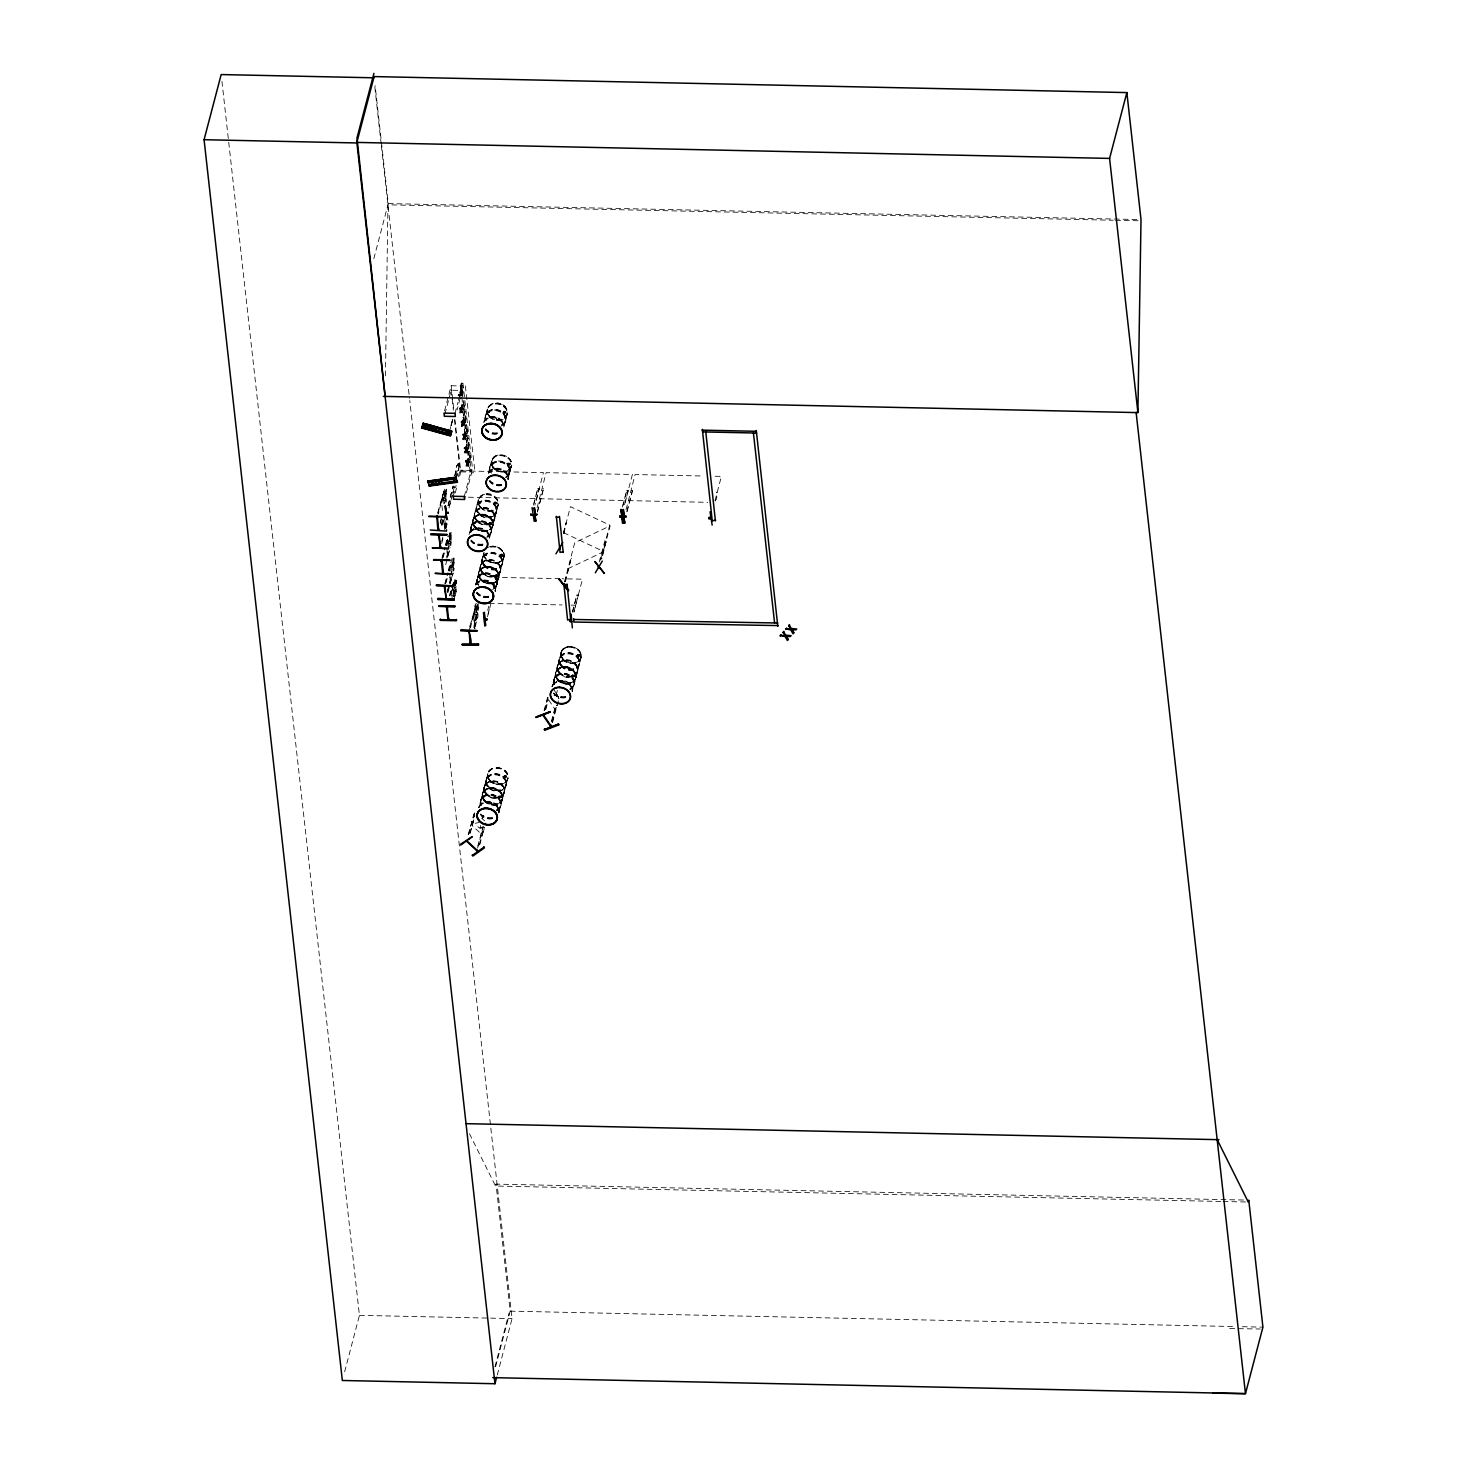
<?xml version="1.0" encoding="UTF-8"?>
<svg xmlns="http://www.w3.org/2000/svg" width="1467" height="1467" viewBox="0 0 1467 1467"><rect width="100%" height="100%" fill="white"/><g stroke="black" fill="none" stroke-linecap="round" stroke-linejoin="round"><path stroke-width="0.75" stroke-dasharray="5 3.75" d="M445.436 523.224L445.656 524.361M445.84 499.917L446.28 489.171L445.253 492.637M450.662 543.267L451.323 536.629M453.505 568.793L453.945 558.047L453.101 561.513M385.454 375.9L387.948 204.812L1113.233 220.233M454.862 583.041L454.715 581.721L454.055 588.084M481.983 514.459L481.983 514.514A10.232 8.087 14.7 0 0 474.648 526.745A10.232 8.087 14.7 0 0 492.087 527.111A10.232 8.087 14.7 0 0 482.001 514.55L476.922 515.522M491.573 787.944L491.573 787.981A10.232 8.087 14.7 0 0 484.238 800.193A10.232 8.087 14.7 0 0 501.696 800.579A10.232 8.087 14.7 0 0 491.592 788.036M559.789 667.98L564.795 666.972A10.232 8.087 14.7 0 1 574.954 679.551A10.232 8.087 14.7 0 1 557.497 679.184A10.232 8.087 14.7 0 1 564.85 667.027L564.85 666.733M459.354 395.32L459.611 395.045M460.455 408.78L462.16 404.892L461.115 412.099L460.455 408.78L461.096 412.465L461.867 408.596L462.233 412.135L461.243 412.52M462.27 412.007C459.116 410.467 463.114 405.754 460.986 411.897M461.867 408.706L460.583 408.981M462.985 421.726C465.479 425.815 460.785 427.667 461.995 421.781C464.305 420.314 464.874 426.622 462.435 425.632M463.609 425.045L462.582 425.393L462.087 421.689M462.288 425.43L464.012 421.066L461.316 420.992L461.518 426.439L464.214 426.512L464.452 425.045L461.757 424.99L461.518 426.439M462.6 425.027L463.114 418.095L462.6 425.027C465.131 408.266 460.125 423.028 463.444 425.283M463.334 421.818L462.453 422.148M463.829 438.761C462.875 436.102 465.883 418.535 464.159 438.413M464.452 434.947L464.416 438.816L463.7 434.819M464.544 435.149L463.535 435.424M465.186 438.468L464.581 431.316C463.169 450.571 463.535 425.118 464.746 438.743M465.644 448.095L466.048 452.203L465.332 448.168M465.241 451.873L466.249 451.378M466.524 452.019L466.231 448.48M466.744 464.984C466.066 460.125 468.596 450.882 467.093 465.186M467.863 464.947L466.891 461.353M468.156 464.911L467.019 464.691L466.983 461.17M446.225 499.532L445.931 502.191L445.088 489.593M453.596 571.048L453.908 568.407L453.78 571.066M456.219 589.147L455.925 591.806L455.1 579.043M470.925 529.77L470.925 527.148M472.557 522.747L472.741 520.29M474.648 523.994L473.658 522.765L474.648 523.811M473.878 523.169L474.923 523.041M473.914 523.279L471.806 524.948M474.409 516.457L474.428 513.853M476.298 509.269L477.142 504.538L479.416 502.081M476.738 581.922L477.912 576.788M480.021 502.081L480.589 502.998L479.636 502.062M485.32 418.443L485.412 416.316L483.835 422.404A10.232 8.087 14.7 0 1 494.214 416.61A10.232 8.087 14.7 0 1 503.896 424.972M478.554 572.442L480.222 579.208M479.379 575.156L477.82 576.953M480.222 568.609L480.332 566.482L477.123 578.768M489.373 412.337L487.888 412.135L489.006 411.732M480.461 576.146L480.644 574.991L479.672 575.779M479.324 575.614C482.405 574.514 479.544 574.22 477.619 577.118M489.061 412.227L487.851 411.769M482.02 560.999L482.13 558.817M482.111 561.421C483.156 553.884 479.122 570.626 481.396 563.493M484.77 554.654L486.017 555.425M485.174 554.379L486.09 554.453M489.575 470.118L489.593 467.496M485.687 554.214L486.329 555.333M491.207 463.114L493.572 457.172M492.747 462.894C495.241 463.462 490.088 463.59 493.169 462.894M490.051 522.527L489.593 523.682M493.572 463.279L493.866 463.664M490.125 524.397C492.417 524.966 490.491 521.225 491.207 523.444M491.372 531.806L491.39 529.202M491.775 523.554L491.207 524.746M493.132 523.187L493.022 525.351L492.655 520.675M494.104 503.089L494.911 502.154M494.764 503.328L495.424 502.044M480.424 802.797L480.534 800.634M480.516 803.238L480.626 801.11L479.049 807.198A10.232 8.087 14.7 0 1 490.748 801.642A10.232 8.087 14.7 0 1 498.982 811.893L499.073 809.876L499.092 812.48M494.874 515.889L493.719 521.023A10.232 8.087 14.7 0 1 476.225 520.712A10.232 8.087 14.7 0 1 483.578 508.554A10.232 8.087 14.7 0 1 493.664 521.078M482.331 793.775C480.644 802.962 494.251 808.464 500.449 802.321M496.763 508.701L495.608 513.835A10.251 8.087 14.7 0 1 478.095 513.523A10.251 8.087 14.7 0 1 485.449 501.347A10.251 8.087 14.7 0 1 495.571 513.908M497.075 502.741L497.093 503.804M483.046 796.746L484.77 796.673L483.633 797.223M484.458 796.764L483.853 796.031L483.853 797.094M483.542 796.288L484.77 796.599M484.018 789.943L484.018 787.321M495.204 575.981L495.443 574.881M495.149 575.779L495.699 576.476M503.676 411.732L505.62 412.63L504.593 411.53M495.314 588.542L495.278 591.146L495.406 588.982M485.889 782.755L486.732 778.023M494.709 588.01L497.166 584.068L497.203 581.354M497.295 575.486L495.938 576.549M505.638 412.539L505.4 411.438M497.185 583.976L496.635 579.373M505.767 420.497L505.785 417.875M486.787 777.95L488.878 775.585L489.611 776.795M498.872 577.521C500.742 567.399 484.348 562.118 479.287 570.7M500.412 555.149L500.485 555.388M489.483 775.566L489.245 776.611L489.685 775.658M500.687 568.059L500.595 570.186L502.191 564.062M502.576 560.871L502.466 562.998L504.025 556.855M501.824 556.066L502.668 554.984M502.576 563.475L502.668 561.293M508.279 463.077L509.122 464.544M508.15 476.738L508.15 479.361A10.397 8.215 14.7 0 0 501.017 469.202A10.397 8.215 14.7 0 0 488.639 472.466M510.039 469.55L507.545 476.207M510.351 463.59L509.104 465.057M510.516 464.012C508.957 467.991 505.345 461.188 509.948 463.095M498.322 797.076L499.128 796.123L498.34 796.746M500.76 797.645L500.449 796.013L500.797 796.929M501.072 796.801L500.229 797.883M500.98 805.291L504.098 792.528M502.668 798.837L502.778 796.673M503.97 775.878L504.263 777.492L506.427 777.363M504.355 775.823L505.455 777.18M504.465 791.978L504.483 789.374M505.492 775.64L506.262 776.098M506.372 782.186L505.198 787.302A10.251 8.087 14.7 0 1 487.686 787.009A10.251 8.087 14.7 0 1 495.057 774.814A10.251 8.087 14.7 0 1 505.18 787.376M508.004 778.335L507.197 780.352C513.835 766.232 483.505 762.198 488.108 777.968M554.361 684.209L553.793 679.624L554.948 677.112M553.793 682.228L553.884 680.101L552.307 686.189M555.59 672.766L555.993 677.442L555.48 674.967M557.57 675.132L556.837 675.92M557.167 668.494L557.277 666.311M557.277 668.934L557.368 666.788L554.159 679.074M556.837 675.168L557.735 675.59L556.561 675.957M558.065 675.957L556.47 675.792M559.165 659.123L559.734 663.726M559.147 661.727C560.211 654.209 556.121 671.006 558.432 663.799M561.696 650.541C556.8 660.994 574.807 668.365 580.474 659.38M563.071 654.814L559.184 659.031M563.145 654.759L562.081 655.602M572.735 676.782L571.947 675.168M572.368 688.848L572.258 690.994L573.872 684.832M572.35 691.47L571.782 686.868M574.239 681.66C572.919 691.232 579.52 664.294 576.568 673.481A10.232 8.087 14.7 0 1 559.074 673.17A10.232 8.087 14.7 0 1 566.427 661.012A10.232 8.087 14.7 0 1 576.531 673.555M574.275 676.232L572.717 676.745M574.239 684.282L574.349 682.1M575.926 677.827L574.257 671.079M577.998 655.822L579.19 654.502M577.723 670.969L579.245 664.331L578.456 666.293M579.41 654.905C580.694 656.409 576.494 653.035 577.741 655.987M578.86 656.372L579.703 655.291M459.776 396.842L460.161 391.652L461.06 395.081M461.115 411.805L462.16 404.892M467.019 464.691L467.533 457.759L467.019 464.691L468.431 460.73L465.736 460.675L465.938 466.121L468.633 466.176L468.908 465.094L466.176 464.672L465.938 466.121M471.035 527.717L469.458 533.731M474.519 514.367L471.347 526.543M476.408 507.142L474.813 513.267L475.583 511.323M476.848 579.795L475.271 585.883A10.251 8.087 14.7 0 1 486.971 580.309A10.251 8.087 14.7 0 1 495.223 590.578L495.223 590.596M489.685 468.065L488.108 474.079A10.251 8.087 14.7 0 1 499.807 468.505A10.251 8.087 14.7 0 1 508.059 478.755M491.28 531.292L494.507 519.043M494.764 517.979L496.378 511.855M496.653 510.828L498.212 504.685M505.675 420.02L507.234 413.877M497.093 583.481L500.265 571.268M508.04 478.865L509.654 472.704L508.866 474.685M509.929 471.64L511.488 465.534M484.11 787.852L480.938 800.047L481.689 798.121M485.999 780.646L484.44 786.715M499 812.003L500.614 805.841L499.825 807.804M504.373 791.502L505.968 785.377M506.262 784.313L507.82 778.17M572.24 690.975L572.258 690.865A10.232 8.087 14.7 0 0 564.006 680.633A10.232 8.087 14.7 0 0 552.325 686.189M442.906 502.246L444.904 491.537L445.418 492.637M447.728 545.596L451.103 532.521L450.076 535.968M450.571 571.121L452.056 562.393M453.175 588.725L453.34 595.932L454.257 595.529M452.129 563.346L450.589 569.709L451.671 568.976M453.651 596.17L455.357 587.589M452.533 562.466L452.038 567.472C453.596 565.455 453.688 569.489 451.946 569.159M442.447 510.461L441.53 502.301L444.648 489.189M444.428 528.267L444.226 515.724M446.371 545.651L447.233 541.121L446.536 545.651M449.214 571.176L449.892 566.647M452.423 600.076L451.524 591.935L455.082 579.227M473.548 616.305C477.435 650.981 470.98 604.771 476.482 603.359M455.907 478.59L457.704 472.759A3.649 1.045 82.1 0 0 458.401 468.725L458.804 463.847M459.226 466.359L458.658 463.517M454.697 475.821L456.292 468.651A3.649 1.045 82.1 0 1 457.392 465.828L458.731 463.242M454.917 475.803L456.512 468.615A3.649 1.045 82.1 0 1 457.612 465.809L458.016 463.48M449.525 431.5L452.735 419.305M465.809 451.561L466.048 444.538C464.892 470.577 468.431 425.797 465.791 452.038M373.828 258.65L388.278 203.583L375.13 85.654M444.538 410.998L448.407 396.255M448.957 394.146L451.176 385.729L460.546 385.931L461.298 383.07L465.296 385.344L474.905 471.494L471.439 473.419L464.599 499.477M444.923 414.097L451.176 390.222L462.197 390.442L457.062 409.99M452.643 420.02L450.754 427.099L452.423 419.965M455.008 413.327L457.851 402.471M458.419 400.308L461.848 387.27L465.296 385.344M459.831 407.771L460.033 413.217L462.728 413.272L462.985 411.824L460.07 412.594L462.765 412.649L462.545 407.826L459.831 407.771L462.582 408.193M460.033 413.217L460.29 411.769M461.316 420.992L461.133 422.184L463.829 422.239L464.232 425.87L461.537 425.815M437.698 512.753L443.951 491.06L438.395 513.963M437.826 513.945L443.951 491.06M446.206 490.675L446.225 494.361L446.5 493.279M462.618 435.406L462.783 434.232L465.479 434.287L465.681 439.733L462.985 439.678L462.508 435.314L465.314 435.461L465.717 439.091L463.022 439.036M440.137 522.344L441.274 517.998M440.265 523.536L441.42 519.208M462.985 439.678L463.224 438.211L465.919 438.266L465.681 439.733M441.384 524.049L442.539 519.721M441.53 525.241L443.236 518.731M441.952 524.067L443.089 519.721M442.08 525.259L443.804 518.75M448.058 505.437L453.156 485.98M456.017 475.125L457.154 470.779L543.432 472.612L534.887 505.18M448.095 505.895L452.991 486.604L454.458 486.659L452.863 493.389M464.085 448.627L464.269 447.453L466.964 447.508L467.166 452.955L464.471 452.9L463.975 448.535L466.781 448.682L467.184 452.313L464.489 452.258L467.441 451.873L464.746 451.799L464.471 452.9M449.507 505.492L452.258 495.021M452.808 492.93L454.458 486.659M449.012 508.04L452.313 495.479M466.579 444.556L465.534 451.836L464.874 448.444M444.978 527.13L446.115 522.784M453.266 496.249L456.109 485.394M458.382 476.72L460.088 470.192L454.403 419.104M441.695 541.341L442.832 536.995M445.106 528.322L446.83 521.812M441.695 543.523L443.401 537.014M445.656 528.615L447.38 521.812M445.84 528.615L448.095 519.996M455.247 492.912L456.915 486.604M459.666 476.078L460.766 471.861L454.972 419.727M467.166 452.955L467.405 451.506M465.552 461.848L465.736 460.675M441.952 558.267L444.813 547.411M445.381 545.247L447.655 536.555M442.667 557.295L443.804 552.949M446.078 544.257L447.783 537.747M442.521 558.285L445.363 547.429M445.931 545.247L449.746 532.943M443.217 557.313L444.354 552.967M446.646 544.275L448.37 536.977M465.974 465.479L468.872 464.727M451.029 534.025L451.047 537.692M450.754 540.058L450.937 532.521M446.683 557.002L447.82 552.656M446.812 558.193L448.535 551.665M447.252 557.002L448.389 552.656M445.675 564.722L450.204 547.686M446.775 547.686L447.673 555.846L450.351 547.576M460.766 471.861L470.137 472.062L470.889 469.22L474.905 471.494M464.269 496.488L471.109 470.43L460.088 470.192M487.337 409.201L485.705 415.253L486.476 413.327M444.794 583.793L447.655 572.937M448.224 570.773L450.497 562.081M445.363 583.811L448.205 572.955M448.792 570.773L452.148 558.249M446.06 582.839L447.215 578.493M449.489 569.801L451.194 562.356M452.918 561.494L453.78 558.047M453.89 559.55L453.89 563.236M454.165 562.154L453.596 565.584M447.252 591.201L448.957 584.691M449.525 582.527L450.662 578.181M447.38 592.411L451.378 577.209M447.82 591.219L449.525 584.71M450.094 582.527L451.231 578.2M447.948 592.411L453.046 573.212M453.193 573.102L450.351 581.372L451.341 579.667M449.397 595.859L452.239 585.003M449.947 595.877L453.945 580.675L450.662 594.905M453.321 587.148L454.898 581.152L455.412 582.252M455.228 582.252C458.034 573.414 455.302 594.868 454.11 596.776M456.2 580.309L456.2 583.976L456.475 582.912M478.334 500.027L476.72 506.078L477.472 504.135M453.56 596.757C453.816 590.688 456.145 594.428 454.697 592.411M453.651 600.26L456.072 591.714M474.978 523.646L474.006 522.82M454.972 596.115L456.09 591.806M505.418 411.585L504.52 413.071L504.208 411.292M491.61 460.876L489.96 466.964L490.748 464.984M503.786 427.08L505.382 421.066M489.428 523.077L490.473 524.196M495.204 502.117L495.589 503.566L496.671 502.631M484.037 552.436L482.496 558.267L483.285 556.305M508.15 464.361L508.059 463.572M489.391 538.407L491.005 532.356L490.216 534.318M469.697 626.739L475.968 605.046L468.707 632.277M470.394 627.949L476.097 606.238M477.252 606.623L478.279 603.157M473.859 627.638C473.768 622.283 478.554 616.929 476.72 616.782M474.428 627.656L478.774 607.503M475.125 626.684L478.077 616.085L476.94 603.414M501.476 554.178L500.669 555.149L501.237 554.196M493.334 588.212L496.194 577.356L559.771 578.695M487.686 610.382L488.786 606.201M501.696 554.324L502.447 555.516L500.944 555.516M502.594 555.443L502.191 554.416M488.016 614.141L490.198 605.779M487.502 616.69L490.803 604.147M495.204 590.559L496.818 584.508L496.029 586.488M533.42 505.143L537.821 488.401L539.269 488.456L535.473 503.548M534.025 503.511L537.821 488.401M537.087 507.802L546.127 472.667L632.405 474.501L623.86 507.087M537.399 511.561L543.432 488.548L541.965 488.511L543.432 488.548M537.435 512.02L543.487 489.006M468.193 834.705L473.731 814.882L474.758 815.817L469.623 835.365M468.596 834.411L474.299 812.993M474.538 813.048L472.374 825.829L481.194 833.843L483.432 831.734L485.559 823.06M469.807 833.476L474.758 815.817M487.924 773.512L486.274 779.582M481.873 816.404L482.166 815.34M481.965 818.659L482.918 815.377M482.24 818.586L482.955 815.469M477.802 846.129L482.936 826.581M477.637 848.018L483.321 826.306M479.397 844.9L483.963 827.516M479.801 844.607L484.367 827.241M563.291 533.346L566.28 522.509L563.97 533.676M563.53 532.961L570.443 506.665L609.759 525.094L600.425 560.156M344.635 1371.81L359.433 1315.349L221.939 81.382M564.557 581.519L574.752 542.662L610.144 525.828L601.323 559.074M564.887 581.922L571.213 558.212L565.492 581.647M544.055 710.688L548.035 695.486M544.532 710.505L548.53 695.303M545.357 709.606L548.218 698.75M545.852 709.423L548.126 700.731M555.645 673.591L555.92 672.546M561.036 653.09L559.569 658.555L560.321 656.611M572.46 611.721L576.861 594.979L578.31 595.015L573.964 612.216M572.515 612.179L576.861 594.979M573.927 611.757L582.472 579.19L562.026 578.75M557.368 690.425L556.506 693.708L557.607 696.678M551.372 721.452L555.37 706.25M551.867 721.269L555.846 706.067M552.124 722.534L556.671 705.169M552.601 722.351L557.167 704.985M558.395 700.804L556.708 707.222L554.856 709.056M599.214 561.916L604.954 540.608M601.012 558.67L605.999 541.653L601.928 558.799M572.277 675.553L573.615 676.635M579.648 655.749L579.227 654.74M581.079 657.161L579.612 663.781L577.118 667.833M622.393 507.032L626.794 490.308L628.261 490.345L624.465 505.455M622.998 505.4L626.794 490.308M626.061 509.691L635.101 474.556L703.225 476.005M626.922 511.36L632.405 490.436L630.957 490.4L632.405 490.436M626.977 511.818L632.46 490.895M1220.782 1201.455L495.534 1186.033L496.029 1184.126L1244.181 1200.043M715.034 500.595L721.379 476.39L712.302 476.207M715.089 501.054C718.812 497.79 714.997 490.106 717.271 492.692M494.929 1366.859L509.067 1313.02M495.644 1366.566L510.186 1311.15L496.029 1184.126M497.258 1375.056L512.056 1318.595L409.77 400.601M451.396 423.395L451.047 425.65M456.127 478.554L457.924 472.722A3.649 1.045 82.1 0 0 458.621 468.707L458.401 468.725M483.798 422.478L484.587 420.516M503.768 411.512L503.768 412.502M504.611 423.009L505.748 420.589M489.611 467.405L490.4 465.387M492.637 463.059L493.389 463.554M474.446 513.743L475.253 511.745M472.667 520.583L473.548 518.273M470.962 527.056L472.099 524.636M475.143 523.664L474.85 522.729M507.655 463.242L507.472 464.269M489.63 522.729L488.823 523.921M489.006 522.894L489.006 524.232M491.463 523.554L490.381 524.416M492.27 527.387L493.15 525.076M490.546 533.915L491.353 531.916M482.148 558.725L482.955 556.708M485.082 554.269L482.991 556.616M478.48 572.735L479.342 570.443M500.577 554.508L500.87 555.846M502.649 555.223L502.026 554.196M502.026 556.525L502.961 555.516M496.983 576.201L497.111 575.284L497.313 576.714M501.402 565.987L502.539 563.566M499.477 573.249A10.232 8.087 14.7 0 0 489.391 560.706A10.232 8.087 14.7 0 0 482.038 572.863A10.232 8.087 14.7 0 0 499.477 573.249L500.669 570.755L500.119 566.079L500.687 568.224M498.963 577.228L496.616 581.28M485.944 780.041L487.062 777.62M484.843 785.212L484.037 787.229L485.174 784.808M482.258 794.05L484.587 790.016M480.553 800.524L481.359 798.525M478.664 807.712L481.139 803.769L479.727 805.475M483.065 796.563L484 796.049L481.414 798.433M479.012 807.272L479.801 805.31M498.982 797.81L501.366 797.333M501.329 797.773L500.595 796.233M503.273 794.564A10.232 8.087 14.7 0 0 493.169 782.021A10.232 8.087 14.7 0 0 485.815 794.197A10.232 8.087 14.7 0 0 503.273 794.564L504.446 792.088M501.861 800.854L502.851 796.379L499.165 790.31M560.926 652.558L563.163 648.799L570.186 646.47M500.155 807.4L500.962 805.383M557.295 666.22L558.102 664.203M561.696 655.052L562.008 655.749M555.516 673.041L556.396 670.749M551.922 686.703L553.059 684.3M576.989 655.236L578.236 654.41M571.855 675.37L571.672 676.397M577.851 656.116L579.703 655.529M572.24 675.297L572.24 676.287M572.35 675.352L572.863 674.893M580.492 659.343L580.822 652.943M574.331 676.03L572.68 674.82M576.898 673.078L577.705 671.079M575.119 679.844L575.999 677.552M573.084 686.794L574.202 684.374L573.414 686.391M464.801 435.149L463.829 435.534M447.508 555.626L448.48 553.976M474.685 626.281L475.656 624.63M474.666 626.482L475.84 624.63M452.826 588.817L452.9 590.467L453.981 589.716L453.486 596.024M488.438 411.31L485.339 415.729L485.889 420.424A10.397 8.215 14.7 0 1 491.115 410.412A10.397 8.215 14.7 0 1 504.373 415.014A10.397 8.215 14.7 0 1 501.421 425.705M485.925 418.975L484.312 420.827A10.397 8.215 14.7 0 1 495.461 417.141A10.397 8.215 14.7 0 1 503.933 425.393L503.328 423.083M503.804 411.897L505.18 411.438M503.291 424.531L504.868 422.679L503.456 424.403M491.903 463.609L490.455 465.314L492.068 463.462M488.566 472.502L490.18 470.65M480.039 503.053L479.654 502.081M509.452 469.477L511.726 465.717L511.231 461.316M475.308 511.653L476.903 509.801L475.51 511.488M473.474 518.529L474.996 516.531M469.917 532.154L471.53 530.302M496.708 503.493L495.754 503.933M497.038 503.639L494.324 503.291M494.269 515.357L495.883 513.505A10.397 8.215 14.7 0 0 485.559 500.815A10.397 8.215 14.7 0 0 478.095 513.157A10.397 8.215 14.7 0 0 495.809 513.542M492.38 522.545L493.994 520.693A10.397 8.215 14.7 0 0 483.67 508.004A10.397 8.215 14.7 0 0 476.207 520.363A10.397 8.215 14.7 0 0 493.921 520.73M490.803 529.11L492.325 527.111L488.804 530.431M488.896 535.858L490.491 533.988L489.061 535.712M486.292 555.186L484.807 555.003M482.716 561.953L480.259 565.914L480.791 570.608M500.064 554.618L501.476 554.068M475.73 584.306L477.343 582.454M502.833 555.81L501.219 556.506L500.064 555.149M500.082 567.527L501.696 565.675M498.193 574.716L499.807 572.863A10.397 8.215 14.7 0 0 489.483 560.156A10.397 8.215 14.7 0 0 482.02 572.515A10.397 8.215 14.7 0 0 499.734 572.882M498.138 579.282L494.617 582.582M561.751 650.541L563.181 648.836M558.157 664.129L559.771 662.277M556.341 671.006L557.845 669.007M554.673 677.424L557.258 675.04L556.36 675.92M552.784 684.612L554.398 682.76M577.118 667.815L578.53 666.128M572.277 675.682L573.377 675.132M575.247 675.022L576.843 673.17M574.514 676.599L571.818 676.269M484.899 785.138L486.512 783.286M573.67 681.587L575.174 679.588C570.736 686.519 559.294 684.502 556.011 677.479M483.083 792.015C488.034 784.185 501.366 787.907 502.778 796.636M571.745 688.316L573.359 686.464M506.005 777.198L506.152 775.915M505.785 782.113L507.215 780.389M503.859 788.843L505.473 786.99A10.397 8.215 14.7 0 0 495.149 774.283A10.397 8.215 14.7 0 0 487.686 786.642A10.397 8.215 14.7 0 0 505.4 787.027M501.989 796.031L503.584 794.179A10.397 8.215 14.7 0 0 493.26 781.471A10.397 8.215 14.7 0 0 485.797 793.83A10.397 8.215 14.7 0 0 503.529 794.215M500.394 802.596L501.916 800.597M498.487 809.326L500.1 807.492M467.698 461.702L466.359 461.665M481.121 833.659L483.321 831.606M556.91 696.495L556.176 694.973L553.976 695.798M472.044 821.593L472.612 825.719M443.988 500.1L442.924 500.834L444.721 492.087L444.354 498.597C445.913 496.561 446.06 500.632 444.263 500.284M448.81 543.432L447.747 544.184L449.562 535.437L449.177 541.946C450.772 539.911 450.827 543.945 449.085 543.634M503.474 411.383L504.685 411.2M505.84 413.071L503.511 412.759M493.59 457.154C499.055 452.771 508.205 455.027 511.213 461.298M509.122 464.452L509.948 463.462M509.507 464.691L509.434 463.095M509.434 469.495C503.438 474.391 492.545 470.98 491.207 463.15M479.782 503.089L479.984 502.136M474.941 516.806C480.828 511.194 491.812 515.339 493.187 523.151M496.818 503.878L494.507 503.584M489.556 523.059L490.913 523.096M480.754 568.976C486.219 564.593 495.369 566.83 498.377 573.102M479.471 574.917L480.626 575.376M495.369 575.229L496.726 575.247M496.671 581.005C490.656 586.433 479.691 582.711 478.444 574.661M577.778 655.034L578.933 654.942M557.808 669.282C563.658 663.744 574.844 667.632 576.036 675.627M574.312 676.855L573.322 677.167M505.748 782.131C500.284 786.514 491.133 784.258 488.126 777.987M500.54 797.48L499.275 797.406M501.054 797.865L498.817 796.966M454.348 588.212L455.32 587.589M467.991 465.222L466.763 465.204M567.912 568.719L603.322 551.885M571.213 558.212L571.525 558.615M606.329 542.057L605.394 541.946M478.755 822.547L475.235 823.299M446.261 523.719L445.345 524.122L444.886 520.07M476.28 619.899L475.363 620.284L474.905 616.232L476.903 605.523L477.435 606.623M556.378 693.689L559.055 698.75M556.653 707.424L554.893 709.258L548.695 699.869M482.111 827.333L479.562 828.195L476.06 825.004M488.236 412.319L489.226 412.429M505.015 413.089L505.675 411.805M493.48 464.104L492.509 463.975M508.389 463.297L509.342 463.315M484.697 494.232C471.347 497.001 481.139 514.605 491.793 510.718C505.125 507.967 495.333 490.363 484.697 494.232L487.319 494.049M480.204 503.254L479.141 503.291M494.764 502.007L497.148 502.833M491.17 524.563L489.134 524.086M494.947 576.238L496.983 576.714M565.18 647.534L567.564 646.745M579.392 656.538L577.356 656.061M572.588 675.407L573.762 675.553M571.727 682.613C566.17 685.071 558.78 682.742 556.085 677.186M504.373 775.475L504.483 776.997M486.531 788.989L494.232 788.329L499.055 790.621M498.982 795.976L500.559 796.013M499.33 796.416L500.375 796.233M498.468 803.623L493.389 804.888M489.758 522.38L490.95 522.527M490.822 524.673L489.391 524.342M481.103 531.054L488.859 530.119C482.863 533.603 473.346 529.697 472.631 522.49M490.51 546.402C496.286 545.266 503.346 548.64 504.373 554.819M480.461 575.981L479.434 575.779M492.307 583.077L484.403 582.087L480.314 578.915M462.563 421.487L463.132 424.917M1229.694 1328.534L1260.245 1329.01M388.278 203.583L1138.722 219.555M1115.525 220.288L1138.41 220.765M458.364 394.55L461.06 394.605M458.401 394.916L461.096 394.971M458.089 395.632L460.895 395.797A5.685 1.009 -88.8 0 1 460.803 387.215A5.685 1.009 -88.8 0 1 462.417 387.38A5.685 1.009 -88.8 0 1 461.793 396.053M462.252 408.926L459.556 408.853L462.362 409.018L462.728 413.272M463.004 409.641L463.517 409.641A5.685 1.009 -88.8 0 0 464.507 401.921M460.326 412.135L462.985 411.824M461.353 421.359L464.049 421.432L463.627 418.113M461.023 422.093L463.719 422.148L464.214 426.512M464.966 434.745L465.112 431.335M465.974 438.633L463.224 438.211M466.433 447.967L464.269 447.453M465.772 461.041L468.468 461.096L468.046 457.777M465.442 461.757L468.266 461.903L468.67 465.534M468.908 465.094L466.176 464.672M444.098 492.252L443.401 491.042M468.468 497.221L536.592 498.67M539.288 498.725L625.565 500.559M628.261 500.614L707.736 502.319M442.227 497.771L441.53 502.301M443.511 520.125L444.849 530.1M449.929 532.759L451.029 542.918M451.524 591.935L452.148 596.005M489.355 603.414L562.008 604.954M571.085 605.138L575.632 605.248M1223.075 1201.51L1245.978 1201.986M510.186 1311.15L1233.179 1326.516M1242.329 1326.718L1262.922 1327.14M359.433 1315.349L512.056 1318.595M626.849 490.767L628.298 490.803M537.857 488.859L539.324 488.914M453.046 487.081L454.495 487.117M576.898 595.437L578.365 595.474M481.983 514.587A10.232 8.087 14.7 0 1 492.087 527.111A10.232 8.087 14.7 0 1 474.648 526.726A10.232 8.087 14.7 0 1 482.001 514.55L487.209 515.742M483.853 531.127L478.59 529.917L473.236 524.709M493.15 546.219L495.809 546.549M495.974 574.496L497.111 574.899M495.296 575.889L497.038 576.109L496.323 574.807M570.186 646.47L577.723 649.092L580.804 652.925M564.813 666.972L570.04 668.237L574.147 671.391M505.198 775.603L506.738 776.3M493.444 804.631L485.907 802.009L482.826 798.195M501.586 404.415C489.024 396.787 480.387 417.49 495.479 419.782C508.004 424.201 512.056 404.965 499.018 403.572M508.719 465.002L507.784 464.434M497.185 470.522L499.752 471.42M495.883 502.154L496.635 503.163M567.564 667.045L570.058 668.2M561.458 682.393L563.951 683.53M505.675 775.951L504.446 776.465M505.051 777.638L504.098 777.07M563.603 532.723L602.919 551.152M466.249 448.15L465.167 448.04L466.066 451.359M487.191 515.779L489.465 517.154M579.08 654.502L579.997 655.291M482.093 818.586L484.587 820.86M473.328 815.157L474.354 816.092M503.859 405.827L505.675 407.606M489.575 516.824L491.317 518.896M577.521 656.482L577.099 655.456M554.013 689.93L558.34 696.275M494.874 503.511L494.856 502.998M491.39 518.603L492.655 520.657M484.348 556.671C487.814 566.555 507.747 564.483 503.731 552.656M469.44 1133.698L495.534 1186.033M479.947 827.37L481.176 828.598L480.186 824.436M579.062 659.196L579.722 661.544M577.173 666.385L577.833 668.732M505.216 415.894L505.877 418.26M573.67 679.679L574.331 682.045M510.131 469.917L509.471 467.57L510.113 469.935M507.582 474.758L508.242 477.105M557.185 668.549L557.845 670.914M486.989 411.457L487.576 413.639M485.32 418.26L485.907 420.424M553.682 681.862L554.343 684.209M489.483 469.752L490.143 472.099M496.194 506.72L496.855 509.067M494.306 513.908L494.966 516.274M502.007 558.89L502.668 561.238M490.895 527.387L491.482 529.569L490.822 527.221M488.933 534.41L489.593 536.757M498.45 572.845L498.982 575.321M476.207 508.902L476.867 511.25M494.746 586.562L495.406 588.927M474.318 516.091L474.978 518.438M483.743 554.453L484.33 556.635M482.02 561.054L482.68 563.401M471.494 531.751L470.852 529.385L471.42 531.567A10.397 8.215 14.7 0 1 476.738 521.739A10.397 8.215 14.7 0 1 489.996 526.323A10.397 8.215 14.7 0 1 487.026 537.014M476.647 581.555L477.307 583.903A10.397 8.215 14.7 0 1 482.551 573.89A10.397 8.215 14.7 0 1 495.791 578.493A10.397 8.215 14.7 0 1 492.839 589.184M505.785 780.206L506.445 782.553M503.915 787.394L504.575 789.741M500.412 800.689L501.072 803.054M498.523 807.877L499.183 810.242M485.797 782.369L486.457 784.735M483.927 789.558L484.587 791.923M482.221 795.976L482.79 798.433M480.424 802.871L481.084 805.218M558.249 696.275L558.909 698.805M462.93 383.107L472.539 469.257M461.298 383.07L471.439 473.419M460.546 385.931L461.555 394.99M461.812 397.264L470.137 472.062M464.452 425.045L461.757 424.99M460.546 395.081L460.161 391.652L460.18 398.474M468.138 461.812L468.633 466.176M464.214 434.709L464.067 438.248L465.516 434.654L462.783 434.232M467.166 461.151L467.551 464.581M451.176 385.729L453.945 410.668M451.176 390.222L453.413 410.21M452.845 559.184L453.871 568.444M449.617 573.23L450.516 581.372L449.911 577.173M447.068 551.647L447.49 555.846M374.819 86.883L381.127 143.583M381.383 145.838L409.513 398.327M565.455 697.742A10.232 8.087 14.7 0 1 553.701 693.671M552.784 685.437A10.232 8.087 14.7 0 1 563.695 681.843A10.232 8.087 14.7 0 1 572.038 689.948M565.62 697.448A10.397 8.215 14.7 0 1 553.682 693.323M552.747 684.961A10.397 8.215 14.7 0 1 565.125 681.678A10.397 8.215 14.7 0 1 572.203 691.69M554.324 684.08A10.397 8.215 14.7 0 1 559.587 674.197A10.397 8.215 14.7 0 1 572.845 678.799A10.397 8.215 14.7 0 1 569.893 689.49M565.785 696.55A10.232 8.087 14.7 0 1 555.81 694.203M554.343 684.484A10.251 8.087 14.7 0 1 559.532 674.728A10.251 8.087 14.7 0 1 572.607 679.258A10.251 8.087 14.7 0 1 569.691 689.802M565.73 697.082A10.397 8.215 14.7 0 1 553.774 692.937M552.05 686.574A10.397 8.215 14.7 0 1 563.915 680.926A10.397 8.215 14.7 0 1 572.295 691.324M554.416 683.714A10.397 8.215 14.7 0 1 559.679 673.83A10.397 8.215 14.7 0 1 572.937 678.432A10.397 8.215 14.7 0 1 569.985 689.123M554.673 683.274A10.232 8.087 14.7 0 1 559.862 673.536A10.232 8.087 14.7 0 1 572.919 678.066A10.232 8.087 14.7 0 1 570.003 688.573M492.197 818.751A10.232 8.087 14.7 0 1 480.442 814.68M479.526 806.447A10.232 8.087 14.7 0 1 491.72 803.238A10.232 8.087 14.7 0 1 498.67 813.085M492.362 818.476A10.397 8.215 14.7 0 1 480.424 814.332M479.489 805.97A10.397 8.215 14.7 0 1 491.867 802.687A10.397 8.215 14.7 0 1 498.945 812.7M481.066 805.09A10.397 8.215 14.7 0 1 486.329 795.206A10.397 8.215 14.7 0 1 499.587 799.808A10.397 8.215 14.7 0 1 496.635 810.499M492.509 817.559A10.232 8.087 14.7 0 1 482.551 815.212M481.084 805.493A10.251 8.087 14.7 0 1 486.274 795.737A10.251 8.087 14.7 0 1 499.348 800.267A10.251 8.087 14.7 0 1 496.433 810.811M492.472 818.091A10.397 8.215 14.7 0 1 480.516 813.965M478.792 807.583A10.397 8.215 14.7 0 1 490.656 801.936A10.397 8.215 14.7 0 1 499.037 812.333M481.158 804.723A10.397 8.215 14.7 0 1 486.421 794.839A10.397 8.215 14.7 0 1 499.679 799.442A10.397 8.215 14.7 0 1 496.726 810.132M481.414 804.283A10.232 8.087 14.7 0 1 486.604 794.546A10.232 8.087 14.7 0 1 499.642 799.075A10.232 8.087 14.7 0 1 496.745 809.601M482.606 545.284A10.232 8.087 14.7 0 1 470.852 541.195M471.347 531.292A10.232 8.087 14.7 0 1 482.111 529.752A10.232 8.087 14.7 0 1 489.189 537.49M482.771 544.99A10.397 8.215 14.7 0 1 472.649 542.607M469.092 534.483A10.397 8.215 14.7 0 1 479.636 528.597A10.397 8.215 14.7 0 1 489.446 537.069M482.936 544.092A10.251 8.087 14.7 0 1 471.145 540.003M470.229 531.751A10.251 8.087 14.7 0 1 481.158 528.157A10.251 8.087 14.7 0 1 489.52 536.28M471.494 532.008A10.251 8.087 14.7 0 1 476.683 522.252A10.251 8.087 14.7 0 1 489.758 526.8A10.251 8.087 14.7 0 1 486.842 537.325M482.863 544.624A10.397 8.215 14.7 0 1 470.925 540.479M469.99 532.118A10.397 8.215 14.7 0 1 481.066 528.468A10.397 8.215 14.7 0 1 489.556 536.702M471.567 531.256A10.397 8.215 14.7 0 1 476.83 521.353A10.397 8.215 14.7 0 1 490.088 525.956A10.397 8.215 14.7 0 1 487.136 536.647M471.824 530.797A10.232 8.087 14.7 0 1 477.013 521.06A10.232 8.087 14.7 0 1 490.051 525.589A10.232 8.087 14.7 0 1 487.136 536.115M488.254 547.264A10.232 8.087 14.7 0 1 503.236 551.885A10.232 8.087 14.7 0 1 496.745 562.65A10.232 8.087 14.7 0 1 484.018 554.288M490.436 547.118A10.232 8.087 14.7 0 1 503.878 554.618A10.232 8.087 14.7 0 1 493.957 563.31A10.232 8.087 14.7 0 1 483.963 552.784M490.51 546.714A10.269 8.105 14.7 0 1 503.823 553.536A10.269 8.105 14.7 0 1 495.828 563.016A10.269 8.105 14.7 0 1 483.908 554.544M488.419 597.436A10.232 8.087 14.7 0 1 476.665 593.365M475.748 585.131A10.232 8.087 14.7 0 1 486.641 581.537A10.232 8.087 14.7 0 1 495.002 589.642M488.584 597.142A10.397 8.215 14.7 0 1 476.647 592.998M475.711 584.636A10.397 8.215 14.7 0 1 488.089 581.372A10.397 8.215 14.7 0 1 495.168 591.384M488.749 596.244A10.251 8.087 14.7 0 1 476.958 592.173M477.307 584.178A10.251 8.087 14.7 0 1 482.496 574.422A10.251 8.087 14.7 0 1 495.571 578.952A10.251 8.087 14.7 0 1 492.655 589.496M488.676 596.776A10.397 8.215 14.7 0 1 476.738 592.631M475.803 584.269A10.397 8.215 14.7 0 1 488.181 581.005A10.397 8.215 14.7 0 1 495.259 591.018M478.627 585.443A10.397 8.215 14.7 0 1 481.103 574.11A10.397 8.215 14.7 0 1 495.406 577.466A10.397 8.215 14.7 0 1 492.949 588.799M478.865 584.966A10.232 8.087 14.7 0 1 481.304 573.799A10.232 8.087 14.7 0 1 495.388 577.099A10.232 8.087 14.7 0 1 492.949 588.267M501.256 485.632A10.232 8.087 14.7 0 1 489.501 481.561M488.584 473.328A10.232 8.087 14.7 0 1 499.477 469.733A10.232 8.087 14.7 0 1 507.839 477.839M501.421 485.339A10.397 8.215 14.7 0 1 489.483 481.194M488.548 472.832A10.397 8.215 14.7 0 1 500.925 469.568A10.397 8.215 14.7 0 1 508.004 479.581M490.125 471.971A10.397 8.215 14.7 0 1 495.388 462.087A10.397 8.215 14.7 0 1 508.646 466.689A10.397 8.215 14.7 0 1 505.675 477.362M501.586 484.44A10.251 8.087 14.7 0 1 489.795 480.351M490.143 472.356A10.251 8.087 14.7 0 1 495.333 462.618A10.251 8.087 14.7 0 1 508.407 467.148A10.251 8.087 14.7 0 1 505.492 477.692M501.512 484.972A10.397 8.215 14.7 0 1 489.575 480.828M490.216 471.604A10.397 8.215 14.7 0 1 495.479 461.72A10.397 8.215 14.7 0 1 508.737 466.304A10.397 8.215 14.7 0 1 505.785 476.995M491.702 473.163A10.232 8.087 14.7 0 1 494.141 461.995A10.232 8.087 14.7 0 1 508.224 465.296A10.232 8.087 14.7 0 1 505.785 476.463M497.001 433.957A10.232 8.087 14.7 0 1 485.247 429.886M484.33 421.652A10.232 8.087 14.7 0 1 495.223 418.058A10.232 8.087 14.7 0 1 503.566 426.163M497.166 433.664A10.397 8.215 14.7 0 1 487.044 431.298M484.275 421.176A10.397 8.215 14.7 0 1 495.351 417.508A10.397 8.215 14.7 0 1 503.841 425.76M497.313 432.765A10.232 8.087 14.7 0 1 485.559 428.676M485.87 420.699A10.251 8.087 14.7 0 1 491.078 410.943A10.251 8.087 14.7 0 1 504.153 415.473A10.251 8.087 14.7 0 1 501.237 426.017M497.258 433.297A10.397 8.215 14.7 0 1 485.32 429.153M485.944 419.929A10.397 8.215 14.7 0 1 491.225 410.045A10.397 8.215 14.7 0 1 504.465 414.648A10.397 8.215 14.7 0 1 501.512 425.338M486.219 419.489A10.232 8.087 14.7 0 1 491.39 409.751A10.232 8.087 14.7 0 1 504.446 414.281A10.232 8.087 14.7 0 1 501.531 424.788M463.994 401.903A5.685 1.009 -88.8 0 1 462.875 409.678A5.685 1.009 -88.8 0 1 462.123 401.72M463.389 409.678A5.685 1.009 -88.8 0 1 462.637 401.72M461.537 395.98A5.685 1.009 -88.8 0 1 461.335 387.233A5.685 1.009 -88.8 0 1 462.93 387.398A5.685 1.009 -88.8 0 1 462.307 396.072M475.455 619.569L475.601 620.944L476.262 614.27C477.985 614.636 477.985 610.639 476.353 612.583L476.738 606.073L476.078 612.454L474.758 613.444L474.923 614.82L475.986 614.086L475.455 619.569M450.882 542.863L450.754 545.522L450.882 542.863M445.143 493.701L444.024 503.731L445.143 493.701M449.966 537.05L448.847 547.081L449.966 537.05M452.826 562.576L451.708 572.607L452.826 562.576M455.137 583.334L454.018 593.365L455.137 583.334M477.142 607.686L476.023 617.717L477.142 607.686M478.205 604.679L478.224 608.347L478.205 604.679M559.055 672.821A10.397 8.215 14.7 0 0 576.788 673.206A10.397 8.215 14.7 0 0 566.519 660.462A10.397 8.215 14.7 0 0 559.055 672.821M562.87 658.738A10.232 8.087 14.7 0 0 580.309 659.123A10.232 8.087 14.7 0 0 570.223 646.58A10.251 8.087 14.7 0 0 562.833 658.793A10.251 8.087 14.7 0 0 580.327 659.16A10.251 8.087 14.7 0 0 570.205 646.599A10.232 8.087 14.7 0 0 562.87 658.738M557.607 678.799A10.232 8.087 14.7 0 0 575.046 679.166A10.232 8.087 14.7 0 0 564.96 666.623A10.232 8.087 14.7 0 0 557.607 678.799M562.705 659.361A10.232 8.087 14.7 0 0 580.143 659.728A10.232 8.087 14.7 0 0 570.058 647.204A10.232 8.087 14.7 0 0 562.705 659.361M560.944 665.633A10.397 8.215 14.7 0 0 578.658 666.018A10.397 8.215 14.7 0 0 568.407 653.273A10.397 8.215 14.7 0 0 560.944 665.633M559.385 671.978A10.251 8.087 14.7 0 0 576.861 672.344A10.251 8.087 14.7 0 0 566.739 659.802A10.251 8.087 14.7 0 0 559.385 671.978M560.944 666A10.251 8.087 14.7 0 0 578.438 666.366A10.251 8.087 14.7 0 0 568.316 653.805A10.251 8.087 14.7 0 0 560.944 666M559.165 672.454A10.397 8.215 14.7 0 0 576.879 672.821A10.397 8.215 14.7 0 0 566.61 660.095A10.397 8.215 14.7 0 0 559.165 672.454M561.036 665.266A10.397 8.215 14.7 0 0 578.768 665.633A10.397 8.215 14.7 0 0 568.499 652.907A10.397 8.215 14.7 0 0 561.036 665.266M561.293 664.789A10.232 8.087 14.7 0 0 578.731 665.156A10.232 8.087 14.7 0 0 568.628 652.613A10.232 8.087 14.7 0 0 561.293 664.789M557.332 679.863A10.232 8.087 14.7 0 0 574.771 680.23A10.232 8.087 14.7 0 0 564.667 667.705A10.232 8.087 14.7 0 0 557.332 679.863M557.387 679.514A10.269 8.105 14.7 0 0 574.899 679.881A10.269 8.105 14.7 0 0 564.777 667.302A10.269 8.105 14.7 0 0 557.387 679.514M489.611 779.747A10.232 8.087 14.7 0 0 507.05 780.132A10.232 8.087 14.7 0 0 496.946 767.589A10.232 8.087 14.7 0 0 489.611 779.747M484.348 799.808A10.232 8.087 14.7 0 0 501.787 800.175A10.232 8.087 14.7 0 0 491.702 787.632A10.232 8.087 14.7 0 0 484.348 799.808M489.446 780.371A10.232 8.087 14.7 0 0 506.885 780.756A10.232 8.087 14.7 0 0 496.8 768.213A10.232 8.087 14.7 0 0 489.446 780.371M489.501 780.041A10.269 8.105 14.7 0 0 507.014 780.407A10.269 8.105 14.7 0 0 496.873 767.828A10.269 8.105 14.7 0 0 489.501 780.041M486.145 792.987A10.232 8.087 14.7 0 0 503.584 793.354A10.232 8.087 14.7 0 0 493.48 780.829A10.232 8.087 14.7 0 0 486.145 792.987M485.889 793.464A10.397 8.215 14.7 0 0 503.621 793.849A10.397 8.215 14.7 0 0 493.352 781.104A10.397 8.215 14.7 0 0 485.889 793.464M487.777 786.275A10.397 8.215 14.7 0 0 505.51 786.642A10.397 8.215 14.7 0 0 495.241 773.916A10.397 8.215 14.7 0 0 487.777 786.275M488.034 785.799A10.232 8.087 14.7 0 0 505.473 786.165A10.232 8.087 14.7 0 0 495.369 773.622A10.232 8.087 14.7 0 0 488.034 785.799M484.073 800.872A10.232 8.087 14.7 0 0 501.512 801.239A10.232 8.087 14.7 0 0 491.408 788.714A10.232 8.087 14.7 0 0 484.073 800.872M484.128 800.524A10.269 8.105 14.7 0 0 501.641 800.909A10.269 8.105 14.7 0 0 491.5 788.329A10.269 8.105 14.7 0 0 484.128 800.524M480.021 506.28A10.232 8.087 14.7 0 0 497.46 506.647A10.232 8.087 14.7 0 0 487.356 494.122A10.232 8.087 14.7 0 0 480.021 506.28M474.758 526.323A10.232 8.087 14.7 0 0 492.197 526.69A10.232 8.087 14.7 0 0 482.093 514.165A10.232 8.087 14.7 0 0 474.758 526.323M479.856 506.904A10.232 8.087 14.7 0 0 497.295 507.27A10.232 8.087 14.7 0 0 487.191 494.746A10.232 8.087 14.7 0 0 479.856 506.904M476.518 519.52A10.251 8.087 14.7 0 0 494.012 519.886A10.251 8.087 14.7 0 0 483.89 507.325A10.251 8.087 14.7 0 0 476.518 519.52M476.298 519.978A10.397 8.215 14.7 0 0 494.031 520.363A10.397 8.215 14.7 0 0 483.762 507.637A10.397 8.215 14.7 0 0 476.298 519.978M478.187 512.79A10.397 8.215 14.7 0 0 495.901 513.175A10.397 8.215 14.7 0 0 485.65 500.43A10.397 8.215 14.7 0 0 478.187 512.79M478.425 512.313A10.232 8.087 14.7 0 0 495.864 512.68A10.232 8.087 14.7 0 0 485.779 500.155A10.232 8.087 14.7 0 0 478.425 512.313M474.464 527.387A10.232 8.087 14.7 0 0 491.922 527.772A10.232 8.087 14.7 0 0 481.818 515.229A10.232 8.087 14.7 0 0 474.464 527.387M480.461 578.915A10.232 8.087 14.7 0 0 497.9 579.282A10.232 8.087 14.7 0 0 487.796 566.739A10.232 8.087 14.7 0 0 480.461 578.915M480.571 578.475A10.232 8.087 14.7 0 0 498.01 578.86A10.232 8.087 14.7 0 0 487.906 566.317A10.232 8.087 14.7 0 0 480.571 578.475M483.908 565.327A10.397 8.215 14.7 0 0 501.622 565.694A10.397 8.215 14.7 0 0 491.372 552.967A10.397 8.215 14.7 0 0 483.908 565.327M482.331 571.672A10.251 8.087 14.7 0 0 499.825 572.038A10.251 8.087 14.7 0 0 489.703 559.477A10.251 8.087 14.7 0 0 482.331 571.672M483.908 565.694A10.251 8.087 14.7 0 0 501.384 566.06A10.251 8.087 14.7 0 0 491.262 553.499A10.251 8.087 14.7 0 0 483.908 565.694M482.111 572.148A10.397 8.215 14.7 0 0 499.844 572.515A10.397 8.215 14.7 0 0 489.575 559.789A10.397 8.215 14.7 0 0 482.111 572.148M484 564.96A10.397 8.215 14.7 0 0 501.714 565.327A10.397 8.215 14.7 0 0 491.463 552.601A10.397 8.215 14.7 0 0 484 564.96M484.238 564.465A10.232 8.087 14.7 0 0 501.677 564.85A10.232 8.087 14.7 0 0 491.592 552.307A10.232 8.087 14.7 0 0 484.238 564.465M480.277 579.557A10.232 8.087 14.7 0 0 497.735 579.923A10.232 8.087 14.7 0 0 487.631 567.381A10.232 8.087 14.7 0 0 480.277 579.557M480.351 579.19A10.269 8.105 14.7 0 0 497.863 579.575A10.269 8.105 14.7 0 0 487.722 566.977A10.269 8.105 14.7 0 0 480.351 579.19A10.269 8.105 14.7 0 0 497.863 579.557A10.269 8.105 14.7 0 0 487.722 566.995A10.269 8.105 14.7 0 0 480.351 579.19M493.279 467.129A10.232 8.087 14.7 0 0 510.736 467.496A10.232 8.087 14.7 0 0 500.632 454.953A10.232 8.087 14.7 0 0 493.279 467.129M493.114 467.753A10.232 8.087 14.7 0 0 510.571 468.12A10.232 8.087 14.7 0 0 500.467 455.577A10.232 8.087 14.7 0 0 493.114 467.753M493.187 467.386A10.269 8.105 14.7 0 0 510.699 467.771A10.269 8.105 14.7 0 0 500.559 455.192A10.269 8.105 14.7 0 0 493.187 467.386M488.988 415.491A10.269 8.105 14.7 0 0 506.5 415.876A10.269 8.105 14.7 0 0 496.359 403.278A10.269 8.105 14.7 0 0 488.988 415.491M488.878 416.06A10.214 8.069 14.7 0 0 506.28 416.426A10.214 8.069 14.7 0 0 496.213 403.92A10.214 8.069 14.7 0 0 488.878 416.06M488.914 415.729A10.269 8.105 14.7 0 0 506.427 416.115A10.269 8.105 14.7 0 0 496.304 403.517A10.269 8.105 14.7 0 0 488.914 415.729M469.623 460.418A5.685 1.009 -88.8 0 0 469.165 451.268A5.685 1.009 -88.8 0 0 467.9 458.951A5.685 1.009 -88.8 0 0 469.623 460.418M470.137 460.436A5.685 1.009 -88.8 0 0 469.678 451.268A5.685 1.009 -88.8 0 0 468.431 458.969A5.685 1.009 -88.8 0 0 470.137 460.436M468.138 447.197A5.685 1.009 -88.8 0 0 467.68 438.028A5.685 1.009 -88.8 0 0 466.433 445.73A5.685 1.009 -88.8 0 0 468.138 447.197M468.67 447.215A5.685 1.009 -88.8 0 0 468.211 438.046A5.685 1.009 -88.8 0 0 466.964 445.748A5.685 1.009 -88.8 0 0 468.67 447.215M466.671 433.975A5.685 1.009 -88.8 0 0 466.213 424.807A5.685 1.009 -88.8 0 0 464.966 432.508A5.685 1.009 -88.8 0 0 466.671 433.975M467.203 433.994A5.685 1.009 -88.8 0 0 466.744 424.825A5.685 1.009 -88.8 0 0 465.479 432.527A5.685 1.009 -88.8 0 0 467.203 433.994M465.204 420.754A5.685 1.009 -88.8 0 0 464.746 411.585A5.685 1.009 -88.8 0 0 463.48 419.287A5.685 1.009 -88.8 0 0 465.204 420.754M465.717 420.754A5.685 1.009 -88.8 0 0 465.259 411.604A5.685 1.009 -88.8 0 0 464.012 419.305A5.685 1.009 -88.8 0 0 465.717 420.754"/><path stroke-width="1.5" d="M476.61 535.088A10.232 8.087 14.7 0 1 486.714 547.613A10.232 8.087 14.7 0 1 469.275 547.246A10.232 8.087 14.7 0 1 476.61 535.088L476.628 534.758M482.423 587.112L482.441 586.928A10.269 8.105 14.7 0 1 492.619 599.526A10.269 8.105 14.7 0 1 475.125 599.141A10.269 8.105 14.7 0 1 482.496 586.947L482.423 587.167A10.232 8.087 14.7 0 0 475.07 599.398A10.232 8.087 14.7 0 0 492.527 599.765A10.232 8.087 14.7 0 0 482.423 587.24M491.005 423.688L491.023 423.45A10.269 8.105 14.7 0 1 501.201 436.066A10.269 8.105 14.7 0 1 483.688 435.681A10.269 8.105 14.7 0 1 491.06 423.486M486.219 808.537A10.232 8.087 14.7 0 1 496.304 821.062A10.232 8.087 14.7 0 1 478.865 820.695A10.232 8.087 14.7 0 1 486.219 808.537L486.219 808.244A10.269 8.105 14.7 0 1 496.414 820.842A10.269 8.105 14.7 0 1 478.902 820.475A10.269 8.105 14.7 0 1 486.274 808.262M495.259 475.4A10.232 8.087 14.7 0 1 505.363 487.943A10.232 8.087 14.7 0 1 487.924 487.576A10.232 8.087 14.7 0 1 495.259 475.4L495.278 475.125M559.477 687.528A10.232 8.087 14.7 0 1 569.563 700.052A10.232 8.087 14.7 0 1 552.124 699.686A10.232 8.087 14.7 0 1 559.477 687.528L559.477 687.234A10.232 8.087 14.7 0 1 569.673 699.649A10.232 8.087 14.7 0 1 552.234 699.282A10.232 8.087 14.7 0 1 559.587 687.124M560.192 548.915L560.357 548.236M437.111 516.971L437.276 518.438L436.543 516.952M438.01 530.192L438.028 528.028M439.183 534.832L440.54 547.869L438.523 534.777M441.934 560.321L441.53 561.769L441.365 560.302M442.851 573.524L442.869 571.378M445.051 587.24L444.134 585.865L446.261 599.068M469.715 642.968C473.694 646.58 467.735 627.894 469.312 632.259M478.224 851.227L466.891 840.939M454.202 598.683L454.147 599.966L437.936 598.848M437.973 599.6L454.147 599.893M448.407 548.291L432.197 547.833L448.462 548.896L448.517 547.631M451.249 573.817L435.039 573.359L451.304 574.367L451.359 573.157M440.338 619.092L440.283 620.376L456.457 620.706L456.512 619.441M478.48 645.022L462.288 644.747L478.48 645.022L478.535 643.811M462.27 643.958L478.444 644.306L462.288 644.747M438.688 530.119L438.596 528.047M438.468 535.052L438.486 535.968M441.329 560.577L442.686 573.395M443.511 573.469L442.704 572.203M444.171 586.103L445.124 586.635M446.481 606.861L448.003 619.808M447.362 607.98L447.087 606.605M447.783 618.616L448.022 617.662M448.682 619.734L448.407 618.359L447.838 619.661M599.563 568.096L598.554 567.454M496.69 1377.22L494.966 1383.729L342.343 1380.484L204.078 139.713L221.169 74.56L373.792 77.806M373.938 73.35L356.976 137.953L385.161 396.42M424.862 428.016L426.053 423.853M426.805 428.547L427.997 424.385M429.703 429.354L430.895 425.192M432.288 430.051L433.48 425.907M435.186 430.858L436.377 426.695M455.944 477.307L427.575 481.176L428.107 482.661L456.292 478.755L455.76 477.233L457.484 482.258L429.244 486.072L427.814 480.993M429.318 485.339L457.374 481.744M430.675 480.589L432.178 484.954M432.527 480.553L434.085 484.678M435.442 479.929L436.946 484.293M437.991 479.581L439.495 483.927M428.859 516.201L445.033 516.549M440.852 479.177L442.356 483.523M447.013 534.373L430.84 534.025M436.799 516.017L437.863 530.045M437.349 516.017L438.56 530.064M437.221 517.246L437.551 516.292M445.326 506.28L446.702 519.501L445.473 505.748M438.871 535.565L439.201 535.07M449.856 559.899L433.682 559.55M446.096 513.193L447.802 513.248L447.967 512.038M440.008 547.998L440.008 545.852M446.702 519.501L445.198 506.188M440.577 545.871L440.558 548.016M446.536 529.825L446.463 531.091L430.216 530.009M442.282 561.109L441.347 561.494M436.414 585.663L452.588 586.011L436.359 584.93M437.881 598.884L454.092 599.343L438.028 598.353M455.027 606.183L438.835 605.834M446.261 596.922L446.28 597.876M446.536 606.586L446.867 607.375M448.609 618.634L448.572 617.68M460.858 630.187L476.922 630.92M477.032 630.535L460.876 630.242M484.513 612.307L483.468 612.839M485.137 619.771L486.842 619.808L487.007 618.597M483.505 612.784L484.843 626.061L484.293 612.711L485.76 625.584M532.081 507.582L534.208 521.317M530.852 514.917L530.981 513.78M535.602 521.262L534.318 507.674M534.3 508.169L535.675 521.39L534.446 507.637M536.665 515.174L536.94 513.927M460.803 845.047L472.282 836.685L460.235 844.46M563.401 551.684L560.046 552.417L556.323 516.347M563.2 552.491L559.477 516.421M483.927 846.752L484.422 847.871L472.887 856.031L472.392 854.913M476.537 850.365L476.72 849.686M555.956 553.811L562.815 542.552M570.938 619.257L567.582 620.009L563.86 583.939M564.612 583.573L563.768 584.563M570.718 620.083L567.014 583.994M568.664 590.064L558.854 579.08L568.169 590.724M550.143 711.568L536.133 716.905M543.909 715.566L542.827 714.906M543.579 716.116L544.404 715.383M572.35 627.913L571.121 614.16M571.69 621.531L569.948 621.568L570.021 620.358M544.459 729.044L544.77 730.254L558.78 724.9M778.023 625.584L573.799 622.045L573.725 618.671M551.06 727.009L550.327 724.991M550.253 725.945L550.822 724.808M594.868 561.531L604.422 573.487L595.089 561.843M595.309 572.845L602.295 561.054M598.481 567.399L598.206 565.95M598.811 568.426L599.508 568.169M558.45 723.708L558.762 724.918M621.073 509.471L623.2 523.261L621.164 509.526M621.641 516.861L619.881 516.879L619.973 515.669M623.31 509.562L624.575 523.151M623.42 509.526L624.649 523.297L623.072 510.003M624.043 516.989L625.749 517.026L625.914 515.816M715.603 520.125L712.247 520.877L702.345 429.336M702.638 431.903L756.569 433.04M705.792 431.976L715.401 520.932M710.065 511.836L712.173 525.113M709.166 518.86L708.946 517.576M708.818 518.713L709.331 517.173M709.093 518.181L710.395 518.805L710.468 517.191M710.817 517.338L710.211 518.144M753.415 432.985L774.594 622.943M777.803 626.391L756.275 430.473M777.73 622.998L573.524 619.477M788.237 639.135L787.394 640.492L785.157 636.568L780.297 635.541M780.151 636.091L780.957 634.771M780.811 635.303L784.772 635.724L783.158 632.149M783.03 632.699L783.855 631.323M793.885 632.46L793.042 633.836L790.805 629.893L785.927 628.885M785.799 629.435L786.605 628.096M791.153 635.688L786.074 635.193M786.459 628.646L790.42 629.05L788.806 625.492M788.091 639.667L786.459 636.036M788.659 626.024L789.503 624.667M796.801 629.013L791.703 628.536M793.739 633.01L792.088 629.38M786.312 636.586L790.493 636.458M791.96 629.93L796.141 629.801M383.382 396.383L1137.915 412.612L1109.584 158.418L1126.858 92.586L374.122 76.577L356.701 142.959L204.078 139.713M422.129 426.549L421.707 427.997L450.351 435.901L450.754 434.47L422.129 426.549L450.754 434.507M422.698 424.66L423.119 423.211L421.854 427.502L450.479 435.442L451.689 431.188L423.083 423.266L451.726 431.17L451.323 432.6L422.716 424.568M422.808 424.238L451.433 432.178M450.461 435.516L421.836 427.594L450.571 435.112M447.6 434.544L448.792 430.381M422.826 424.165L451.506 431.94M544.22 716.061L543.303 714.722M551.555 726.825L550.638 725.487M559.165 578.915L568.518 590.504M447.838 513.175L446.023 512.606L447.783 512.716M530.816 514.459L532.649 514.972M485.027 619.239L486.879 619.734M623.952 516.457L625.749 516.494M532.448 515.009L531.017 514.935M535.143 514.569L536.775 514.605M485.357 619.184L486.714 619.863L485.43 619.844M620.174 516.897L621.476 516.311M624.117 516.457L625.786 516.952M571.488 621.586L570.058 621.495M536.042 717.271L549.96 711.917M443.456 573.359L442.135 560.596M448.554 619.679L447.288 606.88M472.246 855.463L483.89 847.229M447.508 513.23L446.39 513.212M536.482 515.119L535.07 515.082M625.639 517.081L624.337 516.989M428.034 482.24L456.219 478.334M428.767 484.678L457.136 480.809M457.191 481.414L429.208 485.742M429.061 485.522L457.246 481.579M1212.751 1393.137L1245.465 1393.65L1262.922 1327.14L1248.765 1200.134L1248.27 1202.041L1217.17 1139.639M1109.584 158.418L356.848 142.409L494.966 1383.729M702.143 430.143L756.073 431.298M556.121 517.154L559.257 517.228M444.923 516.934L428.749 516.586M430.73 534.41L446.903 534.74M449.746 560.284L433.572 559.936M563.64 584.746L566.794 584.82M436.414 585.461L452.588 585.755M438.725 606.421L454.898 606.77M438.633 605.688L454.843 606.018M454.917 606.549L438.725 606.219M440.192 619.642L456.42 619.936M466.194 1123.667L1218.93 1139.676M492.729 1377.641L1245.465 1393.65L1136.118 412.41L1137.897 412.429L1141.014 219.592L1126.858 92.586M477.619 851.41L466.488 841.214M708.928 518.254L710.395 518.291M619.954 516.366L621.586 516.402M620.009 516.824L621.421 516.402M543.395 714.851L551.61 726.715M550.914 726.862L542.918 715.181M427.759 481.213L455.76 477.27M470.027 644.178L469.22 631.232M550.07 712.137L536.06 717.491M789.356 625.199L791.575 629.086M783.726 631.874L785.927 635.743M621.073 509.893L622.448 523.114M453.065 477.71L454.568 482.056M444.978 586.122L446.243 598.921M476.922 631.122L460.748 630.792M446.903 534.96L430.73 534.611M449.746 560.486L433.572 560.137M558.395 724.203L544.404 729.612L558.395 724.203M455.999 477.912L427.777 481.726L455.962 477.82M455.008 413.327L443.988 413.107L444.354 416.28L455.357 416.5L455.008 413.327M464.269 496.488L453.266 496.249L453.596 499.238L464.599 499.477L464.269 496.488M478.975 820.291A10.232 8.087 14.7 0 0 496.414 820.676A10.232 8.087 14.7 0 0 486.31 808.134A10.232 8.087 14.7 0 0 478.975 820.291M469.385 546.824A10.232 8.087 14.7 0 0 486.824 547.191A10.232 8.087 14.7 0 0 476.72 534.648A10.232 8.087 14.7 0 0 469.385 546.824M475.198 598.976A10.232 8.087 14.7 0 0 492.637 599.343A10.232 8.087 14.7 0 0 482.533 586.818A10.232 8.087 14.7 0 0 475.198 598.976M488.034 487.172A10.232 8.087 14.7 0 0 505.473 487.539A10.232 8.087 14.7 0 0 495.369 475.015A10.232 8.087 14.7 0 0 488.034 487.172M483.633 435.919A10.269 8.105 14.7 0 0 501.127 436.304A10.269 8.105 14.7 0 0 491.005 423.725A10.269 8.105 14.7 0 0 483.633 435.919M483.78 435.497A10.214 8.069 14.7 0 0 501.182 435.882A10.214 8.069 14.7 0 0 491.115 423.376A10.214 8.069 14.7 0 0 483.78 435.497"/></g></svg>
